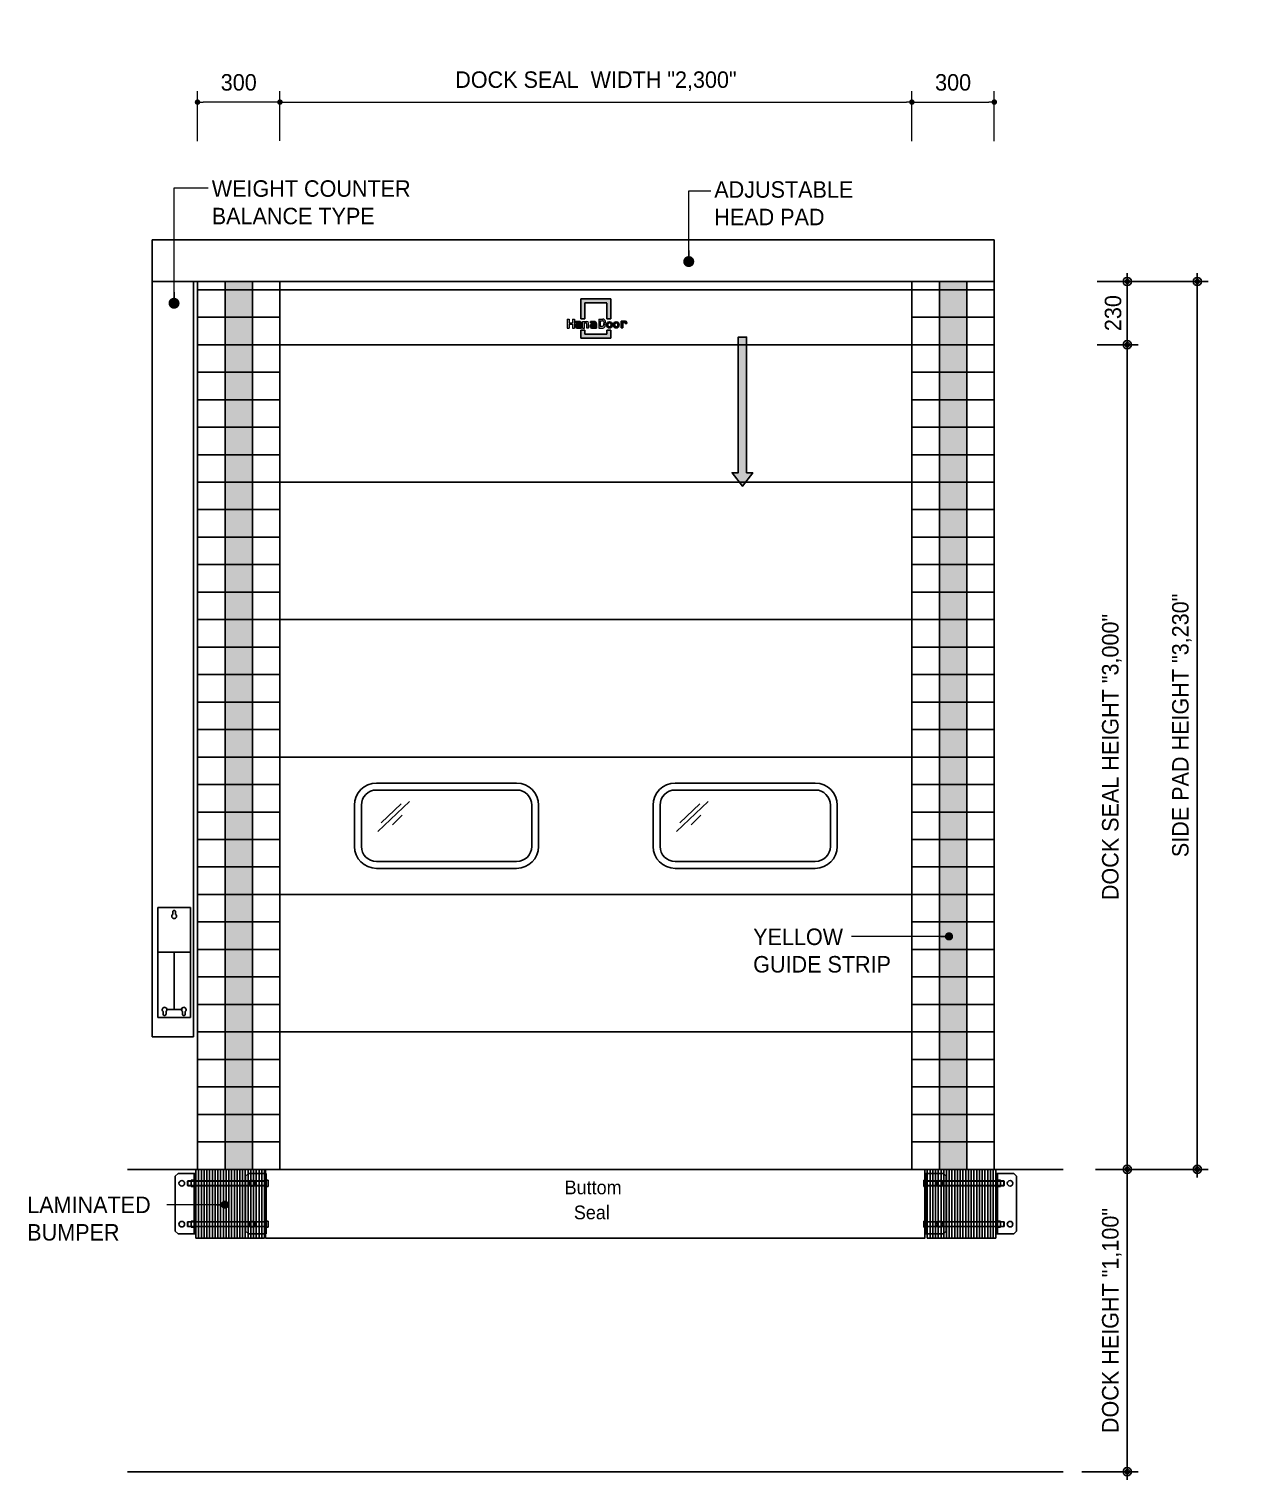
# Model space of a CAD drawing. Header units: millimetres. Extents: x 1448 to 104164, y -19509 to -89.
# Drawn here: x 6738 to 11124, y -8843 to -3565 of the extents above; entities that cross this region are included whole.
import ezdxf

# ---------------------------------------------------------------- set-up
doc = ezdxf.new("R2010")
doc.units = ezdxf.units.MM
doc.header["$LTSCALE"] = 60
doc.header["$MEASUREMENT"] = 0
doc.header["$PDSIZE"] = -10
doc.layers.get('0').update_dxf_attribs({"linetype": 'CONTINUOUS'})
doc.layers.get('Defpoints').update_dxf_attribs({"color": 171, "linetype": 'CONTINUOUS'})
for name, color, linetype in [('2COL', 2, 'CONTINUOUS'), ('5HAT', 5, 'CONTINUOUS'), ('8', 8, 'CONTINUOUS'), ('A-text', 3, 'CONTINUOUS'), ('DIM', 7, 'CONTINUOUS'), ('h', 8, 'CONTINUOUS'), ('PL', 4, 'CONTINUOUS'), ('STRC', 2, 'CONTINUOUS'), ('외형선', 3, 'CONTINUOUS')]:
    doc.layers.add(name, color=color, linetype=linetype)
doc.styles.add('0T-OUT', font='H2GTRE.TTF')
doc.styles.add('HY울릉도L', font='HY울릉도l.ttf')
doc.styles.add('휘츠', font='')
doc.styles.get('휘츠').set_extended_font_data('Dotum')
doc.dimstyles.new('MAIN', dxfattribs={"dimtxt": 1.5, "dimasz": 0.5, "dimexe": 1, "dimexo": 2, "dimgap": 1, "dimtad": 1, "dimdec": 0, "dimdsep": 46, "dimlunit": 6, "dimtxsty": '0T-OUT', "dimblk": 'DOT', "dimcen": 2.5, "dimdle": 2, "dimclrd": 256, "dimclre": 256, "dimclrt": 3, "dimadec": 0, "dimazin": 0, "dimtfac": 1, "dimtdec": 0, "dimtix": 1, "dimtmove": 2, "dimatfit": 3, "dimldrblk": 'DOT', "dimfxl": 1, "dimtvp": 1, "dimtolj": 1, "dimtzin": 0, "dimlwd": 0, "dimlwe": 0, "dimarcsym": 0})
doc.dimstyles.new('휘츠-M', dxfattribs={"dimscale": 100, "dimtxt": 3, "dimasz": 1.5, "dimexe": 2, "dimexo": 3, "dimgap": 1, "dimtad": 1, "dimdec": 0, "dimrnd": 0.25, "dimzin": 0, "dimdsep": 46, "dimlunit": 6, "dimtxsty": '휘츠', "dimblk": 'Z_DOT', "dimcen": 5, "dimclrd": 256, "dimclre": 256, "dimclrt": 3, "dimadec": 0, "dimazin": 0, "dimtm": 1e-09, "dimtfac": 1, "dimtdec": 0, "dimtix": 1, "dimtmove": 2, "dimatfit": 1, "dimldrblk": 'Z_DOT', "dimfxl": 1, "dimtolj": 1, "dimtzin": 0, "dimlwd": -1, "dimarcsym": 0})

# ---------------------------------------------------------------- blocks, each defined once
blk = doc.blocks.new('Z_DOT')
at = {"layer": 'DIM', "color": 0}
for p, q in [((-1, 0), (1, 0)), ((0, -1), (0, 1))]:
    blk.add_line(p, q, dxfattribs=at)
for radius in [0.5, 0.25]:
    blk.add_circle((0, 0), radius, dxfattribs=at)
blk = doc.blocks.new('*D69')
at = {"layer": 'Defpoints', "color": 0, "transparency": 16777216}
for p in [(10566.2, -4713.4), (10566.2, -7713.4), (10735.2, -7713.4)]:
    blk.add_point(p, dxfattribs=at)
at = {"layer": 'DIM', "lineweight": -2, "transparency": 16777216}
for p, q in [((10626.2, -4713.4), (10775.2, -4713.4)), ((10626.2, -7713.4), (10775.2, -7713.4))]:
    blk.add_line(p, q, dxfattribs=at)
at = {"layer": 'DIM', "transparency": 16777216}
blk.add_line((10735.2, -4743.4), (10735.2, -7683.4), dxfattribs=at)
at = {"layer": 'DIM', "transparency": 16777216, "xscale": 30, "yscale": 30, "zscale": 30}
for p, rotation in [((10735.2, -4713.4), 90), ((10735.2, -7713.4), 270)]:
    blk.add_blockref('Z_DOT', p, dxfattribs=dict(at, rotation=rotation))
at = {"layer": 'DIM', "color": 3, "transparency": 16777216, "insert": (10679, -6213.4), "char_height": 60, "attachment_point": 5, "rotation": 90, "style": '0T-OUT'}
blk.add_mtext('\\A1;DOCK SEAL HEIGHT "3,000"', dxfattribs=at)
blk = doc.blocks.new('*D70')
at = {"layer": 'Defpoints', "color": 0, "transparency": 16777216}
for p in [(10566.2, -4483.4), (10566.2, -4713.4), (10735.2, -4713.4)]:
    blk.add_point(p, dxfattribs=at)
at = {"layer": 'DIM', "lineweight": -2, "transparency": 16777216}
for p, q in [((10626.2, -4483.4), (10775.2, -4483.4)), ((10626.2, -4713.4), (10775.2, -4713.4))]:
    blk.add_line(p, q, dxfattribs=at)
at = {"layer": 'DIM', "transparency": 16777216}
blk.add_line((10735.2, -4513.4), (10735.2, -4683.4), dxfattribs=at)
at = {"layer": 'DIM', "transparency": 16777216, "xscale": 30, "yscale": 30, "zscale": 30}
for p, rotation in [((10735.2, -4483.4), 90), ((10735.2, -4713.4), 270)]:
    blk.add_blockref('Z_DOT', p, dxfattribs=dict(at, rotation=rotation))
at = {"layer": 'DIM', "color": 3, "transparency": 16777216, "insert": (10683.8, -4598.4), "char_height": 60, "attachment_point": 5, "rotation": 90, "style": '0T-OUT'}
blk.add_mtext('\\A1;230', dxfattribs=at)
blk = doc.blocks.new('*D71')
at = {"layer": 'Defpoints', "color": 0, "transparency": 16777216}
for p in [(10613.9, -4483.4), (10620.2, -7713.4), (10990.3, -7713.4)]:
    blk.add_point(p, dxfattribs=at)
at = {"layer": 'DIM', "lineweight": -2, "transparency": 16777216}
for p, q in [((10673.9, -4483.4), (11030.3, -4483.4)), ((10680.2, -7713.4), (11030.3, -7713.4))]:
    blk.add_line(p, q, dxfattribs=at)
at = {"layer": 'DIM', "transparency": 16777216}
blk.add_line((10990.3, -4513.4), (10990.3, -7683.4), dxfattribs=at)
at = {"layer": 'DIM', "transparency": 16777216, "xscale": 30, "yscale": 30, "zscale": 30}
for p, rotation in [((10990.3, -4483.4), 90), ((10990.3, -7713.4), 270)]:
    blk.add_blockref('Z_DOT', p, dxfattribs=dict(at, rotation=rotation))
at = {"layer": 'DIM', "color": 3, "transparency": 16777216, "insert": (10934.1, -6098.4), "char_height": 60, "attachment_point": 5, "rotation": 90, "style": '0T-OUT'}
blk.add_mtext('\\A1;SIDE PAD HEIGHT "3,230"', dxfattribs=at)
blk = doc.blocks.new('FASDFDSAF')
at = {"layer": '5HAT', "color": 4}
for p, q in [((5533641.2, 4897794.2), (5533641.2, 4898194.2)), ((5533641.2, 4898194.2), (5533761.2, 4898194.2)), ((5533696, 4898178), (5533696, 4898168.7)), ((5533706.5, 4898178), (5533706.5, 4898168.7)), ((5533761.2, 4897794.2), (5533761.2, 4898194.2)), ((5533641.2, 4897794.2), (5533761.2, 4897794.2)), ((5533661, 4897806.2), (5533661, 4897815.5)), ((5533671.5, 4897806.2), (5533671.5, 4897815.5)), ((5533731, 4897806.2), (5533731, 4897815.5)), ((5533741.5, 4897806.2), (5533741.5, 4897815.5))]:
    blk.add_line(p, q, dxfattribs=at)
for centre, radius, start, end in [((5533701.2, 4898162), 8.5, 128.1459, 269.9989), ((5533701.2, 4898178), 5.25, 90, 180.0006), ((5533701.2, 4898178), 5.25, 359.9994, 90), ((5533701.2, 4898162), 8.5, 270.0011, 51.8541), ((5533666.2, 4897822.2), 8.5, 90.0011, 231.8541), ((5533666.2, 4897806.2), 5.25, 179.9994, 270), ((5533666.2, 4897822.2), 8.5, 308.1459, 89.9989), ((5533666.2, 4897806.2), 5.25, 270, 0.0006), ((5533736.2, 4897822.2), 8.5, 90.0011, 231.8541), ((5533736.2, 4897806.2), 5.25, 179.9994, 270), ((5533736.2, 4897822.2), 8.5, 308.1459, 89.9989), ((5533736.2, 4897806.2), 5.25, 270, 0.0006)]:
    blk.add_arc(centre, radius, start, end, dxfattribs=at)
blk = doc.blocks.new('라미네이터범퍼')
at = {"layer": '8'}
for p, q in [((-205, 165.2), (-195, 175.2)), ((-205, 165.2), (-205, -34.8)), ((-136, 175.2), (-195, 175.2)), ((-136, 175.2), (-130, 175.2)), ((-136, 175.2), (-136, -44.8)), ((-136, 165.2), (-136, -34.8)), ((-130, 190.2), (-130, -59.8)), ((-130, 190.2), (120, 190.2)), ((-130, 175.2), (-130, -44.8)), ((-120, 190.2), (-120, -59.8)), ((-110, 190.2), (-110, -59.8)), ((-100, 190.2), (-100, -59.8)), ((-90, 190.2), (-90, -59.8)), ((-80, 190.2), (-80, -59.8)), ((-70, 190.2), (-70, -59.8)), ((-60, 190.2), (-60, -59.8)), ((-50, 190.2), (-50, -59.8)), ((-40, 190.2), (-40, -59.8)), ((-30, 190.2), (-30, -59.8)), ((-20, 190.2), (-20, -59.8)), ((-10, 190.2), (-10, -59.8)), ((0, 190.2), (0, -59.8)), ((10, 190.2), (10, -59.8)), ((20, 190.2), (20, -59.8)), ((30, 190.2), (30, -59.8)), ((40, 190.2), (40, -59.8)), ((50, 190.2), (50, -59.8)), ((51, 165.2), (61, 175.2)), ((51, 165.2), (51, -34.8)), ((60, 190.2), (60, -59.8)), ((120, 175.2), (61, 175.2)), ((70, 190.2), (70, -59.8)), ((80, 190.2), (80, -59.8)), ((90, 190.2), (90, -59.8)), ((100, 190.2), (100, -59.8)), ((110, 190.2), (110, -59.8)), ((120, 190.2), (120, -59.8)), ((120, 175.2), (126, 175.2)), ((120, 175.2), (120, -44.8)), ((126, 175.2), (126, -44.8)), ((-159, 148.5), (-160, 147.5)), ((-160, 147.5), (-160, 131.5)), ((-159, 148.5), (-147, 148.5)), ((-159, 130.5), (-147, 130.5)), ((-147, 150.5), (-147, 128.5)), ((-136, 150.5), (-147, 150.5)), ((-147, 130.5), (126, 130.5)), ((-136, 128.5), (-147, 128.5)), ((133, 150.5), (126, 150.5)), ((133, 128.5), (126, 128.5)), ((133, 150.5), (133, 128.5)), ((-159, 0), (-160, -1)), ((-159, 0), (-147, 0)), ((-147, 2), (-147, -20)), ((-136, 2), (-147, 2)), ((133, 2), (126, 2)), ((133, 2), (133, -20)), ((-195, -44.8), (-205, -34.8)), ((-136, -44.8), (-195, -44.8)), ((-160, -1), (-160, -17)), ((-160, -17), (-159, -18)), ((-159, -18), (-147, -18)), ((-136, -20), (-147, -20)), ((-136, -44.8), (-130, -44.8)), ((-130, -34.8), (-130, -59.8)), ((61, -44.8), (51, -34.8)), ((120, -44.8), (61, -44.8)), ((120, -34.8), (120, -59.8)), ((120, -44.8), (126, -44.8)), ((133, -20), (126, -20)), ((-130, -59.8), (120, -59.8))]:
    blk.add_line(p, q, dxfattribs=at)
blk.add_lwpolyline([(51, 190.2), (120, 190.2)], dxfattribs=at)
for centre in [(-181.3, 139.5), (74.8, 139.5), (-181.3, -9), (74.8, -9)]:
    blk.add_circle(centre, 10.2, dxfattribs=at)
at = {"layer": 'h', "color": 1, "linetype": 'ByBlock'}
for p, q in [((-160, 147.5), (126, 147.5)), ((-160, 131.5), (126, 131.5)), ((-159, 130.5), (-159, 148.5)), ((-159, -18), (-159, 0)), ((-160, -1), (126, -1)), ((-160, -17), (126, -17))]:
    blk.add_line(p, q, dxfattribs=at)
at = {"layer": 'h'}
for p, q in [((-147, 148.5), (126, 148.5)), ((-147, 0), (126, 0)), ((-147, -18), (126, -18))]:
    blk.add_line(p, q, dxfattribs=at)
at = {"layer": '외형선'}
blk.add_line((-160, 131.5), (-159, 130.5), dxfattribs=at)
blk = doc.blocks.new('_Dot')
at = {"color": 0, "linetype": 'ByBlock', "lineweight": -2}
blk.add_line((-0.5, 0), (-1, 0), dxfattribs=at)
at = {"color": 0, "linetype": 'ByBlock', "const_width": 0.5}
blk.add_lwpolyline([(-0.25, 0, 1), (0.25, 0, 1)], format="xyb", close=True, dxfattribs=at)
blk = doc.blocks.new('*D72')
at = {"layer": 'Defpoints', "color": 0, "transparency": 16777216}
for p in [(9951.4, -3830.8), (7651.4, -4091.2), (9951.4, -4093.5)]:
    blk.add_point(p, dxfattribs=at)
at = {"layer": 'DIM', "lineweight": 0, "transparency": 16777216}
for p, q in [((7651.4, -3971.2), (7651.4, -3790.8)), ((9951.4, -3973.5), (9951.4, -3790.8)), ((7671.4, -3830.8), (9931.4, -3830.8))]:
    blk.add_line(p, q, dxfattribs=at)
at = {"layer": 'DIM', "lineweight": 0, "transparency": 16777216, "xscale": 20, "yscale": 20, "zscale": 20, "rotation": 180}
blk.add_blockref('_Dot', (7651.4, -3830.8), dxfattribs=at)
at = {"layer": 'DIM', "lineweight": 0, "transparency": 16777216, "xscale": 20, "yscale": 20, "zscale": 20}
blk.add_blockref('_Dot', (9951.4, -3830.8), dxfattribs=at)
at = {"layer": 'DIM', "color": 3, "transparency": 16777216, "insert": (8801.4, -3754.6), "char_height": 60, "attachment_point": 5, "style": '0T-OUT'}
blk.add_mtext('\\A1;DOCK SEAL  WIDTH "2,300"', dxfattribs=at)
blk = doc.blocks.new('*D73')
at = {"layer": 'Defpoints', "color": 0, "transparency": 16777216}
for p in [(10560.2, -7713.4), (10510.2, -8813.4), (10735.2, -8813.4)]:
    blk.add_point(p, dxfattribs=at)
at = {"layer": 'DIM', "lineweight": -2, "transparency": 16777216}
for p, q in [((10620.2, -7713.4), (10775.2, -7713.4)), ((10570.2, -8813.4), (10775.2, -8813.4))]:
    blk.add_line(p, q, dxfattribs=at)
at = {"layer": 'DIM', "transparency": 16777216}
blk.add_line((10735.2, -7743.4), (10735.2, -8783.4), dxfattribs=at)
at = {"layer": 'DIM', "transparency": 16777216, "xscale": 30, "yscale": 30, "zscale": 30}
for p, rotation in [((10735.2, -7713.4), 90), ((10735.2, -8813.4), 270)]:
    blk.add_blockref('Z_DOT', p, dxfattribs=dict(at, rotation=rotation))
at = {"layer": 'DIM', "color": 3, "transparency": 16777216, "insert": (10679, -8263.4), "char_height": 60, "attachment_point": 5, "rotation": 90, "style": '0T-OUT'}
blk.add_mtext('\\A1;DOCK HEIGHT "1,100"', dxfattribs=at)
blk = doc.blocks.new('DOT')
at = {"color": 0, "linetype": 'ByBlock'}
blk.add_line((-0.5, 0), (-1, 0), dxfattribs=at)
at = {"color": 0, "linetype": 'ByBlock', "const_width": 0.5}
blk.add_lwpolyline([(-0.25, 0, 1), (0.25, 0, 1)], format="xyb", close=True, dxfattribs=at)
blk = doc.blocks.new('*D74')
at = {"layer": 'Defpoints', "color": 0, "transparency": 16777216}
for p in [(7351.4, -3830.8), (7351.4, -4093.5), (7651.4, -4091.2)]:
    blk.add_point(p, dxfattribs=at)
at = {"layer": 'DIM', "lineweight": 0, "transparency": 16777216}
for p, q in [((7351.4, -3973.5), (7351.4, -3790.8)), ((7651.4, -3971.2), (7651.4, -3790.8)), ((7631.4, -3830.8), (7371.4, -3830.8))]:
    blk.add_line(p, q, dxfattribs=at)
at = {"layer": 'DIM', "lineweight": 0, "transparency": 16777216, "xscale": 20, "yscale": 20, "zscale": 20, "rotation": 180}
blk.add_blockref('_Dot', (7351.4, -3830.8), dxfattribs=at)
at = {"layer": 'DIM', "lineweight": 0, "transparency": 16777216, "xscale": 20, "yscale": 20, "zscale": 20}
blk.add_blockref('_Dot', (7651.4, -3830.8), dxfattribs=at)
at = {"layer": 'DIM', "color": 3, "transparency": 16777216, "insert": (7501.4, -3759.4), "char_height": 60, "attachment_point": 5, "style": '0T-OUT'}
blk.add_mtext('\\A1;300', dxfattribs=at)
blk = doc.blocks.new('*D75')
at = {"layer": 'Defpoints', "color": 0, "transparency": 16777216}
for p in [(10251.4, -3830.8), (9951.4, -4091.2), (10251.4, -4093.5)]:
    blk.add_point(p, dxfattribs=at)
at = {"layer": 'DIM', "lineweight": 0, "transparency": 16777216}
for p, q in [((9951.4, -3971.2), (9951.4, -3790.8)), ((10251.4, -3973.5), (10251.4, -3790.8)), ((9971.4, -3830.8), (10231.4, -3830.8))]:
    blk.add_line(p, q, dxfattribs=at)
at = {"layer": 'DIM', "lineweight": 0, "transparency": 16777216, "xscale": 20, "yscale": 20, "zscale": 20, "rotation": 180}
blk.add_blockref('_Dot', (9951.4, -3830.8), dxfattribs=at)
at = {"layer": 'DIM', "lineweight": 0, "transparency": 16777216, "xscale": 20, "yscale": 20, "zscale": 20}
blk.add_blockref('_Dot', (10251.4, -3830.8), dxfattribs=at)
at = {"layer": 'DIM', "color": 3, "transparency": 16777216, "insert": (10101.4, -3759.4), "char_height": 60, "attachment_point": 5, "style": '0T-OUT'}
blk.add_mtext('\\A1;300', dxfattribs=at)

msp = doc.modelspace()

# ---------------------------------------------------------------- hatches: boundary and pattern name
for color, points in [(30, [(8746.3, -4546.8), (8746.3, -4619.3), (8761.1, -4619.3), (8761.1, -4561.6), (8840.8, -4561.6), (8840.8, -4619.2), (8855.6, -4619.2), (8855.6, -4546.8)]), (256, [(8744.5, -4641.1), (8744.5, -4648), (8732.9, -4648, -1), (8732.9, -4643.4), (8744.5, -4643.4), (8744.5, -4641.1, 0.076807), (8744.1, -4638.8), (8732.9, -4638.8, 1), (8732.9, -4652.7), (8749.1, -4652.7), (8749.1, -4638, 0.414214), (8739.9, -4628.8), (8727.5, -4628.8), (8727.5, -4633.4), (8736.8, -4633.4, -0.414214)]), (256, [(8798.7, -4641.1), (8798.7, -4648), (8787.1, -4648, -1), (8787.1, -4643.4), (8798.7, -4643.4), (8798.7, -4641.1, 0.076807), (8798.3, -4638.8), (8787.1, -4638.8, 1), (8787.1, -4652.7), (8803.3, -4652.7), (8803.3, -4638, 0.414214), (8794.1, -4628.8), (8781.8, -4628.8), (8781.8, -4633.4), (8791, -4633.4, -0.414214)]), (256, [(8899.6, -4632.2), (8904.2, -4632.2, -0.414214), (8907.3, -4635.3), (8907.3, -4636.2), (8913.5, -4636.2), (8913.5, -4633.8, 0.414214), (8907.3, -4627.6), (8893.5, -4627.6), (8893.5, -4652.2), (8899.6, -4652.2)]), (30, [(8856.1, -4689.6), (8856.1, -4661), (8840.8, -4661), (8840.8, -4675), (8761.6, -4675), (8761.6, -4661), (8746.3, -4661), (8746.3, -4689.6)])]:
    msp.add_hatch(color=color).paths.add_polyline_path(points)
h = msp.add_hatch(color=256)
h.paths.add_polyline_path([(8723, -4620.3), (8716, -4620.3), (8716, -4633.4), (8703.7, -4633.4), (8703.7, -4620.3), (8696.9, -4620.3), (8696.9, -4652.7), (8703.7, -4652.7), (8703.7, -4639.1), (8716, -4639.1), (8716, -4652.7), (8723, -4652.7)])
h.paths.add_polyline_path([(8759.3, -4634.3), (8763.7, -4634.3, -0.414214), (8768.3, -4639), (8768.3, -4652.6), (8774.7, -4652.6), (8774.7, -4635.1, 0.414214), (8768.5, -4629), (8753, -4629), (8753, -4652.7), (8759.3, -4652.7)])
h.paths.add_polyline_path([(8811.5, -4652.7), (8826.2, -4652.7, 0.408247), (8835.5, -4643.7), (8835.7, -4629.3, 0.420205), (8826.5, -4619.9), (8811.5, -4619.9)])
h.paths.add_polyline_path([(8816.4, -4626), (8825.4, -4626, -0.420205), (8830.9, -4631.7), (8830.7, -4640.3, -0.408247), (8825.2, -4645.8), (8816.4, -4645.8)], flags=16)
h = msp.add_hatch(color=256)
edge = h.paths.add_edge_path()
edge.add_ellipse((8850.5, -4641.1), major_axis=(0, 11.2), ratio=0.919019, start_angle=0, end_angle=360)
edge = h.paths.add_edge_path(flags=16)
edge.add_spline(control_points=[(8850.5, -4634.2), (8849.8, -4634.2), (8849.1, -4634.4), (8847.5, -4635.1), (8846.7, -4635.7), (8845.4, -4637.4), (8844.9, -4638.5), (8844.5, -4640.8), (8844.5, -4642), (8845.1, -4644.2), (8845.7, -4645.2), (8847.1, -4646.8), (8847.9, -4647.3), (8849.7, -4647.9), (8850.6, -4648), (8852.4, -4647.6), (8853.3, -4647.2), (8854.9, -4645.8), (8855.6, -4644.9), (8856.4, -4642.7), (8856.6, -4641.5), (8856.3, -4639.1), (8855.9, -4637.9), (8854.7, -4636), (8853.9, -4635.3), (8852.2, -4634.4), (8851.4, -4634.2), (8850.5, -4634.2)], knot_values=[0, 0, 0, 0, 0.39454, 0.39454, 0.882145, 0.882145, 1.36975, 1.36975, 1.857355, 1.857355, 2.34496, 2.34496, 2.832565, 2.832565, 3.32017, 3.32017, 3.821078, 3.821078, 4.321986, 4.321986, 4.822894, 4.822894, 5.323803, 5.323803, 5.824711, 5.824711, 6.283185, 6.283185, 6.283185, 6.283185], degree=3, periodic=0)
h = msp.add_hatch(color=256)
edge = h.paths.add_edge_path()
edge.add_ellipse((8875.6, -4641.1), major_axis=(0, 11.2), ratio=0.919019, start_angle=0, end_angle=360)
edge = h.paths.add_edge_path(flags=16)
edge.add_spline(control_points=[(8875.6, -4634.2), (8874.8, -4634.2), (8874.1, -4634.4), (8872.5, -4635.1), (8871.7, -4635.7), (8870.4, -4637.4), (8870, -4638.5), (8869.5, -4640.8), (8869.6, -4642), (8870.2, -4644.2), (8870.7, -4645.2), (8872.1, -4646.8), (8873, -4647.3), (8874.7, -4647.9), (8875.7, -4648), (8877.5, -4647.6), (8878.4, -4647.2), (8879.9, -4645.8), (8880.6, -4644.9), (8881.4, -4642.7), (8881.6, -4641.5), (8881.4, -4639.1), (8880.9, -4637.9), (8879.7, -4636), (8878.9, -4635.3), (8877.3, -4634.4), (8876.4, -4634.2), (8875.6, -4634.2)], knot_values=[0, 0, 0, 0, 0.39454, 0.39454, 0.882145, 0.882145, 1.36975, 1.36975, 1.857355, 1.857355, 2.34496, 2.34496, 2.832565, 2.832565, 3.32017, 3.32017, 3.821078, 3.821078, 4.321986, 4.321986, 4.822894, 4.822894, 5.323803, 5.323803, 5.824711, 5.824711, 6.283185, 6.283185, 6.283185, 6.283185], degree=3, periodic=0)
at = {"ltscale": 0.002}
msp.add_hatch(color=253, dxfattribs=at).paths.add_polyline_path([(9319.4, -5179), (9296.7, -5179), (9334.6, -5228.4), (9372.5, -5179), (9349.8, -5179), (9349.8, -4685.9), (9319.4, -4685.9)])
at = {"layer": 'STRC', "ltscale": 2}
for points in [[(7551.4, -4483.4), (7451.4, -4483.4), (7451.4, -7713.4), (7551.4, -7713.4)], [(10151.4, -4483.4), (10051.4, -4483.4), (10051.4, -7713.4), (10151.4, -7713.4)]]:
    msp.add_hatch(color=253, dxfattribs=at).paths.add_polyline_path(points)

# ---------------------------------------------------------------- linework, layer by layer
at = {"color": 7, "linetype": 'Continuous', "lineweight": -3}
for p, q in [((7351.4, -4513.4), (7651.4, -4513.4)), ((7651.4, -4513.4), (9951.4, -4513.4)), ((9951.4, -4513.4), (10251.4, -4513.4)), ((7351.4, -4613.4), (7651.4, -4613.4)), ((7351.4, -4613.4), (7651.4, -4613.4)), ((9951.4, -4613.4), (10251.4, -4613.4)), ((9951.4, -4613.4), (10251.4, -4613.4)), ((7351.4, -4713.4), (7651.4, -4713.4)), ((7351.4, -4713.4), (7651.4, -4713.4)), ((7651.4, -4713.4), (9951.4, -4713.4)), ((9951.4, -4713.4), (10251.4, -4713.4)), ((9951.4, -4713.4), (10251.4, -4713.4)), ((7351.4, -4813.4), (7651.4, -4813.4)), ((7351.4, -4813.4), (7651.4, -4813.4)), ((9951.4, -4813.4), (10251.4, -4813.4)), ((9951.4, -4813.4), (10251.4, -4813.4)), ((7351.4, -4913.4), (7651.4, -4913.4)), ((7351.4, -4913.4), (7651.4, -4913.4)), ((7351.4, -4913.4), (7651.4, -4913.4)), ((9951.4, -4913.4), (10251.4, -4913.4)), ((9951.4, -4913.4), (10251.4, -4913.4)), ((9951.4, -4913.4), (10251.4, -4913.4)), ((7351.4, -5013.4), (7651.4, -5013.4)), ((7351.4, -5013.4), (7651.4, -5013.4)), ((7351.4, -5013.4), (7651.4, -5013.4)), ((9951.4, -5013.4), (10251.4, -5013.4)), ((9951.4, -5013.4), (10251.4, -5013.4)), ((9951.4, -5013.4), (10251.4, -5013.4)), ((7351.4, -5113.4), (7651.4, -5113.4)), ((7351.4, -5113.4), (7651.4, -5113.4)), ((7351.4, -5113.4), (7651.4, -5113.4)), ((9951.4, -5113.4), (10251.4, -5113.4)), ((9951.4, -5113.4), (10251.4, -5113.4)), ((9951.4, -5113.4), (10251.4, -5113.4)), ((7351.4, -5213.4), (7651.4, -5213.4)), ((7351.4, -5213.4), (7651.4, -5213.4)), ((7351.4, -5213.4), (7651.4, -5213.4)), ((9951.4, -5213.4), (10251.4, -5213.4)), ((9951.4, -5213.4), (10251.4, -5213.4)), ((9951.4, -5213.4), (10251.4, -5213.4)), ((7351.4, -5313.4), (7651.4, -5313.4)), ((7351.4, -5313.4), (7651.4, -5313.4)), ((7351.4, -5313.4), (7651.4, -5313.4)), ((9951.4, -5313.4), (10251.4, -5313.4)), ((9951.4, -5313.4), (10251.4, -5313.4)), ((9951.4, -5313.4), (10251.4, -5313.4)), ((7351.4, -5413.4), (7651.4, -5413.4)), ((7351.4, -5413.4), (7651.4, -5413.4)), ((7351.4, -5413.4), (7651.4, -5413.4)), ((9951.4, -5413.4), (10251.4, -5413.4)), ((9951.4, -5413.4), (10251.4, -5413.4)), ((9951.4, -5413.4), (10251.4, -5413.4)), ((7351.4, -5513.4), (7651.4, -5513.4)), ((7351.4, -5513.4), (7651.4, -5513.4)), ((7351.4, -5513.4), (7651.4, -5513.4)), ((9951.4, -5513.4), (10251.4, -5513.4)), ((9951.4, -5513.4), (10251.4, -5513.4)), ((9951.4, -5513.4), (10251.4, -5513.4)), ((7351.4, -5613.4), (7651.4, -5613.4)), ((7351.4, -5613.4), (7651.4, -5613.4)), ((7351.4, -5613.4), (7651.4, -5613.4)), ((9951.4, -5613.4), (10251.4, -5613.4)), ((9951.4, -5613.4), (10251.4, -5613.4)), ((9951.4, -5613.4), (10251.4, -5613.4)), ((7351.4, -5713.4), (7651.4, -5713.4)), ((7351.4, -5713.4), (7651.4, -5713.4)), ((7351.4, -5713.4), (7651.4, -5713.4)), ((9951.4, -5713.4), (10251.4, -5713.4)), ((9951.4, -5713.4), (10251.4, -5713.4)), ((9951.4, -5713.4), (10251.4, -5713.4)), ((7351.4, -5813.4), (7651.4, -5813.4)), ((7351.4, -5813.4), (7651.4, -5813.4)), ((7351.4, -5813.4), (7651.4, -5813.4)), ((9951.4, -5813.4), (10251.4, -5813.4)), ((9951.4, -5813.4), (10251.4, -5813.4)), ((9951.4, -5813.4), (10251.4, -5813.4)), ((7351.4, -5913.4), (7651.4, -5913.4)), ((7351.4, -5913.4), (7651.4, -5913.4)), ((7351.4, -5913.4), (7651.4, -5913.4)), ((9951.4, -5913.4), (10251.4, -5913.4)), ((9951.4, -5913.4), (10251.4, -5913.4)), ((9951.4, -5913.4), (10251.4, -5913.4)), ((7351.4, -6013.4), (7651.4, -6013.4)), ((7351.4, -6013.4), (7651.4, -6013.4)), ((7351.4, -6013.4), (7651.4, -6013.4)), ((9951.4, -6013.4), (10251.4, -6013.4)), ((9951.4, -6013.4), (10251.4, -6013.4)), ((9951.4, -6013.4), (10251.4, -6013.4)), ((7351.4, -6113.4), (7651.4, -6113.4)), ((7351.4, -6113.4), (7651.4, -6113.4)), ((7351.4, -6113.4), (7651.4, -6113.4)), ((9951.4, -6113.4), (10251.4, -6113.4)), ((9951.4, -6113.4), (10251.4, -6113.4)), ((9951.4, -6113.4), (10251.4, -6113.4)), ((7351.4, -6213.4), (7651.4, -6213.4)), ((7351.4, -6213.4), (7651.4, -6213.4)), ((7351.4, -6213.4), (7651.4, -6213.4)), ((9951.4, -6213.4), (10251.4, -6213.4)), ((9951.4, -6213.4), (10251.4, -6213.4)), ((9951.4, -6213.4), (10251.4, -6213.4)), ((7351.4, -6313.4), (7651.4, -6313.4)), ((7351.4, -6313.4), (7651.4, -6313.4)), ((7351.4, -6313.4), (7651.4, -6313.4)), ((9951.4, -6313.4), (10251.4, -6313.4)), ((9951.4, -6313.4), (10251.4, -6313.4)), ((9951.4, -6313.4), (10251.4, -6313.4)), ((7351.4, -6413.4), (7651.4, -6413.4)), ((7351.4, -6413.4), (7651.4, -6413.4)), ((9951.4, -6413.4), (10251.4, -6413.4)), ((9951.4, -6413.4), (10251.4, -6413.4)), ((7351.4, -6513.4), (7651.4, -6513.4)), ((7351.4, -6513.4), (7651.4, -6513.4)), ((9951.4, -6513.4), (10251.4, -6513.4)), ((9951.4, -6513.4), (10251.4, -6513.4)), ((7351.4, -6613.4), (7651.4, -6613.4)), ((9951.4, -6613.4), (10251.4, -6613.4)), ((7351.4, -6713.4), (7651.4, -6713.4)), ((9951.4, -6713.4), (10251.4, -6713.4)), ((7351.4, -6813.4), (7651.4, -6813.4)), ((9951.4, -6813.4), (10251.4, -6813.4)), ((7351.4, -6913.4), (7651.4, -6913.4)), ((9951.4, -6913.4), (10251.4, -6913.4)), ((7351.4, -7013.4), (7651.4, -7013.4)), ((9951.4, -7013.4), (10251.4, -7013.4)), ((7351.4, -7113.4), (7651.4, -7113.4)), ((9951.4, -7113.4), (10251.4, -7113.4)), ((7351.4, -7213.4), (7651.4, -7213.4)), ((9951.4, -7213.4), (10251.4, -7213.4)), ((7351.4, -7313.4), (7651.4, -7313.4)), ((9951.4, -7313.4), (10251.4, -7313.4)), ((7351.4, -7413.4), (7651.4, -7413.4)), ((9951.4, -7413.4), (10251.4, -7413.4)), ((7351.4, -7513.4), (7651.4, -7513.4)), ((9951.4, -7513.4), (10251.4, -7513.4)), ((7351.4, -7613.4), (7651.4, -7613.4)), ((9951.4, -7613.4), (10251.4, -7613.4))]:
    msp.add_line(p, q, dxfattribs=at)
at = {"color": 30}
for p, q in [((8746.3, -4546.8), (8855.6, -4546.8)), ((8746.3, -4546.8), (8746.3, -4619.3)), ((8761.1, -4561.6), (8761.1, -4619.3)), ((8761.1, -4561.6), (8840.8, -4561.6)), ((8840.8, -4561.7), (8840.8, -4619.2)), ((8855.6, -4546.8), (8855.6, -4619.2)), ((8746.3, -4619.3), (8761.1, -4619.3)), ((8840.8, -4619.2), (8855.6, -4619.2)), ((8746.3, -4661), (8761.6, -4661)), ((8746.3, -4661), (8746.3, -4689.6)), ((8746.3, -4689.6), (8856.1, -4689.6)), ((8761.6, -4661), (8761.6, -4675)), ((8761.6, -4675), (8840.8, -4675)), ((8840.8, -4661), (8856.1, -4661)), ((8840.8, -4661), (8840.8, -4675)), ((8856.1, -4661), (8856.1, -4689.6))]:
    msp.add_line(p, q, dxfattribs=at)
at = {"linetype": 'Continuous', "lineweight": 0}
for p, q in [((8696.9, -4620.3), (8703.7, -4620.3)), ((8696.9, -4620.3), (8696.9, -4652.7)), ((8703.7, -4620.3), (8703.7, -4633.4)), ((8703.7, -4633.4), (8716, -4633.4)), ((8703.7, -4639.1), (8703.7, -4652.7)), ((8703.7, -4639.1), (8716, -4639.1)), ((8716, -4620.3), (8723, -4620.3)), ((8716, -4620.3), (8716, -4633.4)), ((8716, -4639.1), (8716, -4652.7)), ((8723, -4620.3), (8723, -4652.7)), ((8753, -4629), (8768.5, -4629)), ((8753, -4652.7), (8753, -4629)), ((8759.3, -4634.3), (8763.7, -4634.3)), ((8759.3, -4652.7), (8759.3, -4634.3)), ((8768.3, -4652.6), (8768.3, -4639)), ((8774.7, -4652.6), (8774.7, -4635.1)), ((8811.5, -4619.9), (8826.5, -4619.9)), ((8811.5, -4619.9), (8811.5, -4652.7)), ((8816.4, -4626), (8825.4, -4626)), ((8816.4, -4626), (8816.4, -4645.8)), ((8830.7, -4640.3), (8830.9, -4631.7)), ((8835.5, -4643.7), (8835.7, -4629.3)), ((8696.9, -4652.7), (8703.7, -4652.7)), ((8716, -4652.7), (8723, -4652.7)), ((8753, -4652.7), (8759.3, -4652.7)), ((8774.7, -4652.6), (8768.3, -4652.6)), ((8811.5, -4652.7), (8826.2, -4652.7)), ((8816.4, -4645.8), (8825.2, -4645.8))]:
    msp.add_line(p, q, dxfattribs=at)
for p, q in [((8727.5, -4628.8), (8727.5, -4633.4)), ((8739.9, -4628.8), (8727.5, -4628.8)), ((8736.8, -4633.4), (8727.5, -4633.4)), ((8744.1, -4638.8), (8732.9, -4638.8)), ((8744.5, -4643.4), (8732.9, -4643.4)), ((8744.5, -4641.1), (8744.5, -4648)), ((8749.1, -4638), (8749.1, -4652.7)), ((8794.1, -4628.8), (8781.8, -4628.8)), ((8781.8, -4628.8), (8781.8, -4633.4)), ((8791, -4633.4), (8781.8, -4633.4)), ((8798.3, -4638.8), (8787.1, -4638.8)), ((8798.7, -4643.4), (8787.1, -4643.4)), ((8798.7, -4641.1), (8798.7, -4648)), ((8803.3, -4638), (8803.3, -4652.7)), ((8893.5, -4627.6), (8907.3, -4627.6)), ((8893.5, -4627.6), (8893.5, -4652.2)), ((8899.6, -4632.2), (8899.6, -4652.2)), ((8899.6, -4632.2), (8904.2, -4632.2)), ((8907.3, -4635.3), (8907.3, -4636.2)), ((8907.3, -4636.2), (8913.5, -4636.2)), ((8913.5, -4633.8), (8913.5, -4636.2)), ((8744.5, -4648), (8732.9, -4648)), ((8749.1, -4652.7), (8732.9, -4652.7)), ((8798.7, -4648), (8787.1, -4648)), ((8803.3, -4652.7), (8787.1, -4652.7)), ((8893.5, -4652.2), (8899.6, -4652.2))]:
    msp.add_line(p, q)
at = {"color": 8}
for p, q in [((8002.9, -6308.4), (8512.9, -6308.4)), ((8002.9, -6308.4), (8512.9, -6308.4)), ((8002.9, -6333.4), (8512.9, -6333.4)), ((8002.9, -6333.4), (8512.9, -6333.4)), ((9599.9, -6308.4), (9089.9, -6308.4)), ((9599.9, -6308.4), (9089.9, -6308.4)), ((9599.9, -6333.4), (9089.9, -6333.4)), ((9599.9, -6333.4), (9089.9, -6333.4)), ((8122.5, -6374.7), (8008.2, -6483.7)), ((8092.1, -6384), (8019.7, -6453.3)), ((9209.4, -6374.7), (9095.1, -6483.7)), ((9179.1, -6384), (9106.7, -6453.3)), ((7922.9, -6388.4), (7922.9, -6538.4)), ((7947.9, -6388.4), (7947.9, -6538.4)), ((8095.8, -6424.5), (8060.8, -6460.3)), ((8567.9, -6388.4), (8567.9, -6538.4)), ((8592.9, -6388.4), (8592.9, -6538.4)), ((9009.9, -6388.4), (9009.9, -6538.4)), ((9034.9, -6388.4), (9034.9, -6538.4)), ((9182.8, -6424.5), (9147.8, -6460.3)), ((9654.9, -6388.4), (9654.9, -6538.4)), ((9679.9, -6388.4), (9679.9, -6538.4)), ((8002.9, -6593.4), (8512.9, -6593.4)), ((9599.9, -6593.4), (9089.9, -6593.4)), ((8002.9, -6618.4), (8512.9, -6618.4)), ((9599.9, -6618.4), (9089.9, -6618.4))]:
    msp.add_line(p, q, dxfattribs=at)
at = {"ltscale": 0.002}
for points in [[(7351.4, -4483.4), (7651.4, -4483.4), (7651.4, -7713.4), (7351.4, -7713.4)], [(7451.4, -4483.4), (7551.4, -4483.4), (7551.4, -7713.4), (7451.4, -7713.4)], [(9951.4, -4483.4), (10251.4, -4483.4), (10251.4, -7713.4), (9951.4, -7713.4)], [(10051.4, -4483.4), (10151.4, -4483.4), (10151.4, -7713.4), (10051.4, -7713.4)], [(7599.2, -7963.4), (9998.9, -7963.4), (9998.9, -7713.4), (7599.2, -7713.4)]]:
    msp.add_lwpolyline(points, close=True, dxfattribs=at)
msp.add_lwpolyline([(9349.8, -4685.9), (9319.4, -4685.9), (9319.4, -5179), (9296.7, -5179), (9334.6, -5228.4), (9372.5, -5179), (9349.8, -5179), (9349.8, -4685.9), (9319.4, -4685.9)], dxfattribs=at)
for centre, radius, start, end in [((8732.9, -4645.7), 6.93, 90, 270), ((8732.9, -4645.7), 2.31, 90, 270), ((8736.8, -4641.1), 7.7, 0, 90), ((8739.9, -4638), 9.24, 0, 90), ((8787.1, -4645.7), 6.93, 90, 270), ((8787.1, -4645.7), 2.31, 90, 270), ((8791, -4641.1), 7.7, 0, 90), ((8794.1, -4638), 9.24, 0, 90), ((8904.2, -4635.3), 3.08, 0, 90), ((8907.3, -4633.8), 6.16, 0, 90)]:
    msp.add_arc(centre, radius, start, end)
at = {"linetype": 'Continuous', "lineweight": 0}
for centre, radius, start, end in [((8763.7, -4639), 4.62, 0, 90), ((8768.5, -4635.1), 6.16, 0, 90), ((8825.2, -4640.2), 5.54, 270, 358.8304), ((8825.4, -4631.6), 5.54, 358.8304, 90), ((8826.2, -4643.5), 9.24, 270, 358.8304), ((8826.5, -4629.1), 9.24, 358.8304, 90)]:
    msp.add_arc(centre, radius, start, end, dxfattribs=at)
at = {"color": 8}
for centre, radius, start, end in [((8002.9, -6388.4), 80, 90, 180), ((8002.9, -6388.4), 80, 90, 180), ((8002.9, -6388.4), 55, 90, 180), ((8002.9, -6388.4), 55, 90, 180), ((8512.9, -6388.4), 80, 0, 90), ((8512.9, -6388.4), 80, 0, 90), ((8512.9, -6388.4), 55, 0, 90), ((8512.9, -6388.4), 55, 0, 90), ((9089.9, -6388.4), 80, 90, 180), ((9089.9, -6388.4), 80, 90, 180), ((9089.9, -6388.4), 55, 90, 180), ((9089.9, -6388.4), 55, 90, 180), ((9599.9, -6388.4), 80, 0, 90), ((9599.9, -6388.4), 80, 0, 90), ((9599.9, -6388.4), 55, 0, 90), ((9599.9, -6388.4), 55, 0, 90), ((8002.9, -6538.4), 80, 180, 270), ((8002.9, -6538.4), 55, 180, 270), ((8512.9, -6538.4), 80, 270, 0), ((8512.9, -6538.4), 55, 270, 0), ((9089.9, -6538.4), 80, 180, 270), ((9089.9, -6538.4), 55, 180, 270), ((9599.9, -6538.4), 80, 270, 0), ((9599.9, -6538.4), 55, 270, 0)]:
    msp.add_arc(centre, radius, start, end, dxfattribs=at)
for centre in [(8850.5, -4641.1), (8875.6, -4641.1)]:
    msp.add_ellipse(centre, major_axis=(0, 11.2), ratio=0.919019)
for points in [[(8850.5, -4634.2), (8850.5, -4634.2), (8849.8, -4634.2, -19), (8849.1, -4634.4, -19), (8847.5, -4635.1, -19), (8846.7, -4635.7, -19), (8845.4, -4637.4, -19), (8844.9, -4638.5, -19), (8844.5, -4640.8, -19), (8844.5, -4642, -19), (8845.1, -4644.2, -19), (8845.7, -4645.2, -19), (8847.1, -4646.8, -19), (8847.9, -4647.3, -19), (8849.7, -4647.9, -19), (8850.6, -4648, -19), (8852.4, -4647.6, -19), (8853.3, -4647.2, -19), (8854.9, -4645.8, -19), (8855.6, -4644.9, -19), (8856.4, -4642.7, -19), (8856.6, -4641.5, -19), (8856.3, -4639.1, -19), (8855.9, -4637.9, -19), (8854.7, -4636, -19), (8853.9, -4635.3, -19), (8852.2, -4634.4, -19), (8851.4, -4634.2, -19), (8850.5, -4634.2)], [(8875.6, -4634.2), (8875.6, -4634.2), (8874.8, -4634.2, -19), (8874.1, -4634.4, -19), (8872.5, -4635.1, -19), (8871.7, -4635.7, -19), (8870.4, -4637.4, -19), (8870, -4638.5, -19), (8869.5, -4640.8, -19), (8869.6, -4642, -19), (8870.2, -4644.2, -19), (8870.7, -4645.2, -19), (8872.1, -4646.8, -19), (8873, -4647.3, -19), (8874.7, -4647.9, -19), (8875.7, -4648, -19), (8877.5, -4647.6, -19), (8878.4, -4647.2, -19), (8879.9, -4645.8, -19), (8880.6, -4644.9, -19), (8881.4, -4642.7, -19), (8881.6, -4641.5, -19), (8881.4, -4639.1, -19), (8880.9, -4637.9, -19), (8879.7, -4636, -19), (8878.9, -4635.3, -19), (8877.3, -4634.4, -19), (8876.4, -4634.2, -19), (8875.6, -4634.2)]]:
    msp.add_open_spline(points, degree=3, knots=[0, 0, 0, 0, 0.19727, 0.39454, 0.39454, 0.882145, 0.882145, 1.36975, 1.36975, 1.857355, 1.857355, 2.34496, 2.34496, 2.832565, 2.832565, 3.32017, 3.32017, 3.821078, 3.821078, 4.321986, 4.321986, 4.822894, 4.822894, 5.323803, 5.323803, 5.824711, 5.824711, 6.283185, 6.283185, 6.283185, 6.283185])
at = {"layer": '2COL'}
for p, q in [((7096.4, -7713.4), (10501.8, -7713.4)), ((7096.4, -8813.4), (10501.8, -8813.4)), ((7371.4, -8813.4), (10226.8, -8813.4))]:
    msp.add_line(p, q, dxfattribs=at)
at = {"layer": '5HAT', "color": 6}
for p, q in [((7186.4, -4331.4), (10251.4, -4331.4)), ((7186.4, -7231.4), (7186.4, -4331.4)), ((10251.4, -4483.4), (10251.4, -4331.4)), ((7186.4, -4483.4), (10251.4, -4483.4)), ((7336.4, -7231.4), (7336.4, -4483.4)), ((7336.4, -7231.4), (7186.4, -7231.4))]:
    msp.add_line(p, q, dxfattribs=at)
at = {"layer": '5HAT', "color": 0}
for p, q in [((7206.4, -6923.4), (7326.4, -6923.4)), ((7266.4, -7132.4), (7266.4, -6923.4)), ((7296.2, -7132.4), (7236.7, -7132.4))]:
    msp.add_line(p, q, dxfattribs=at)
at = {"layer": '8'}
for p, q in [((7651.4, -5213.4), (9951.4, -5213.4)), ((7651.4, -5713.4), (9951.4, -5713.4)), ((7651.4, -6213.4), (9951.4, -6213.4)), ((7651.4, -6713.4), (9951.4, -6713.4)), ((7651.4, -7213.4), (9951.4, -7213.4))]:
    msp.add_line(p, q, dxfattribs=at)
at = {"layer": 'PL'}
msp.add_line((7799.1, -7713.4), (9799.1, -7713.4), dxfattribs=at)

# ---------------------------------------------------------------- block references
msp.add_blockref('라미네이터범퍼', (7475.4, -7903.7))
at = {"xscale": -1}
msp.add_blockref('라미네이터범퍼', (10127.4, -7903.7), dxfattribs=at)
at = {"layer": '5HAT', "color": 0}
msp.add_blockref('FASDFDSAF', (-5526434.8, -4904954.6), dxfattribs=at)

# ---------------------------------------------------------------- texts
at = {"layer": 'A-text', "ltscale": 0.1, "style": 'HY울릉도L'}
for s, p in [('Buttom', (8687.6, -7804.1)), ('Seal', (8721.1, -7895.1))]:
    msp.add_text(s, height=50, dxfattribs=at).set_placement(p)
at = {"layer": 'A-text', "ltscale": 0.1, "char_height": 60, "attachment_point": 1, "style": '0T-OUT'}
for s, insert in [('WEIGHT COUNTER\\PBALANCE TYPE', (7403.2, -4115.2)), ('ADJUSTABLE\\PHEAD PAD', (9232.2, -4118.7)), ('YELLOW \\PGUIDE STRIP', (9373.8, -6837.3)), ('LAMINATED\\PBUMPER', (6731.6, -7812.4))]:
    msp.add_mtext(s, dxfattribs=dict(at, insert=insert))

# ---------------------------------------------------------------- dimensions: what is measured, and where the dimension line sits
at = {"layer": 'DIM'}
dim = msp.add_linear_dim(base=(9951.4, -3830.8), p1=(7651.4, -4091.2), p2=(9951.4, -4093.5), text='DOCK SEAL  WIDTH "<>"', dimstyle='MAIN', override={"dimscale": 40, "dimexo": 3}, dxfattribs=at)
dim.commit()
dim.dimension.update_dxf_attribs({"geometry": '*D72', "text_midpoint": (8801.4, -3754.6)})
for base, p1, p2, angle, dimstyle, override, picture, middle in [((7351.4, -3830.8), (7651.4, -4091.2), (7351.4, -4093.5), 180, 'MAIN', {"dimscale": 40, "dimexo": 3}, '*D74', (7501.4, -3759.4)), ((10735.2, -4713.4), (10566.2, -4483.4), (10566.2, -4713.4), 90, '휘츠-M', {"dimscale": 20, "dimtxsty": '0T-OUT', "dimtmove": 0}, '*D70', (10683.8, -4598.4))]:
    dim = msp.add_linear_dim(base=base, p1=p1, p2=p2, angle=angle, dimstyle=dimstyle, override=override, dxfattribs=at)
    dim.commit()
    dim.dimension.update_dxf_attribs({"geometry": picture, "text_midpoint": middle})
dim = msp.add_linear_dim(base=(10251.4, -3830.8), p1=(9951.4, -4091.2), p2=(10251.4, -4093.5), dimstyle='MAIN', override={"dimscale": 40, "dimexo": 3}, dxfattribs=at)
dim.commit()
dim.dimension.update_dxf_attribs({"geometry": '*D75', "text_midpoint": (10101.4, -3759.4)})
for base, p1, p2, text, picture, middle in [((10990.3, -7713.4), (10613.9, -4483.4), (10620.2, -7713.4), 'SIDE PAD HEIGHT "<>"', '*D71', (10934.1, -6098.4)), ((10735.2, -7713.4), (10566.2, -4713.4), (10566.2, -7713.4), 'DOCK SEAL HEIGHT "<>"', '*D69', (10679, -6213.4)), ((10735.2, -8813.4), (10560.2, -7713.4), (10510.2, -8813.4), 'DOCK HEIGHT "<>"', '*D73', (10679, -8263.4))]:
    dim = msp.add_linear_dim(base=base, p1=p1, p2=p2, angle=90, text=text, dimstyle='휘츠-M', override={"dimscale": 20, "dimtxsty": '0T-OUT', "dimtmove": 0}, dxfattribs=at)
    dim.commit()
    dim.dimension.update_dxf_attribs({"geometry": picture, "text_midpoint": middle})

# ---------------------------------------------------------------- leaders
for points, override in [([(7265.9, -4562.5), (7265.9, -4142.7), (7390.3, -4142.7)], {"dimscale": 40, "dimasz": 1, "dimtad": 0, "dimldrblk": 'DOT', "dimfxl": 2, "dimarcsym": 2}), ([(9139.3, -4410.9), (9139.3, -4154), (9220.2, -4154)], {"dimscale": 40, "dimasz": 1, "dimtad": 0, "dimldrblk": 'DOT', "dimfxl": 2, "dimarcsym": 2}), ([(10086.5, -6865.8), (9731.7, -6865.8)], {"dimscale": 20, "dimasz": 1.5, "dimtad": 0, "dimldrblk": 'DOT', "dimfxl": 2, "dimarcsym": 2}), ([(7451, -7842), (7239.4, -7842, 19)], {"dimscale": 20, "dimasz": 1.5, "dimtad": 0, "dimldrblk": 'DOT', "dimfxl": 2, "dimarcsym": 2})]:
    msp.add_leader(points, dimstyle='MAIN', override=override)

doc.saveas('drawing.dxf')
